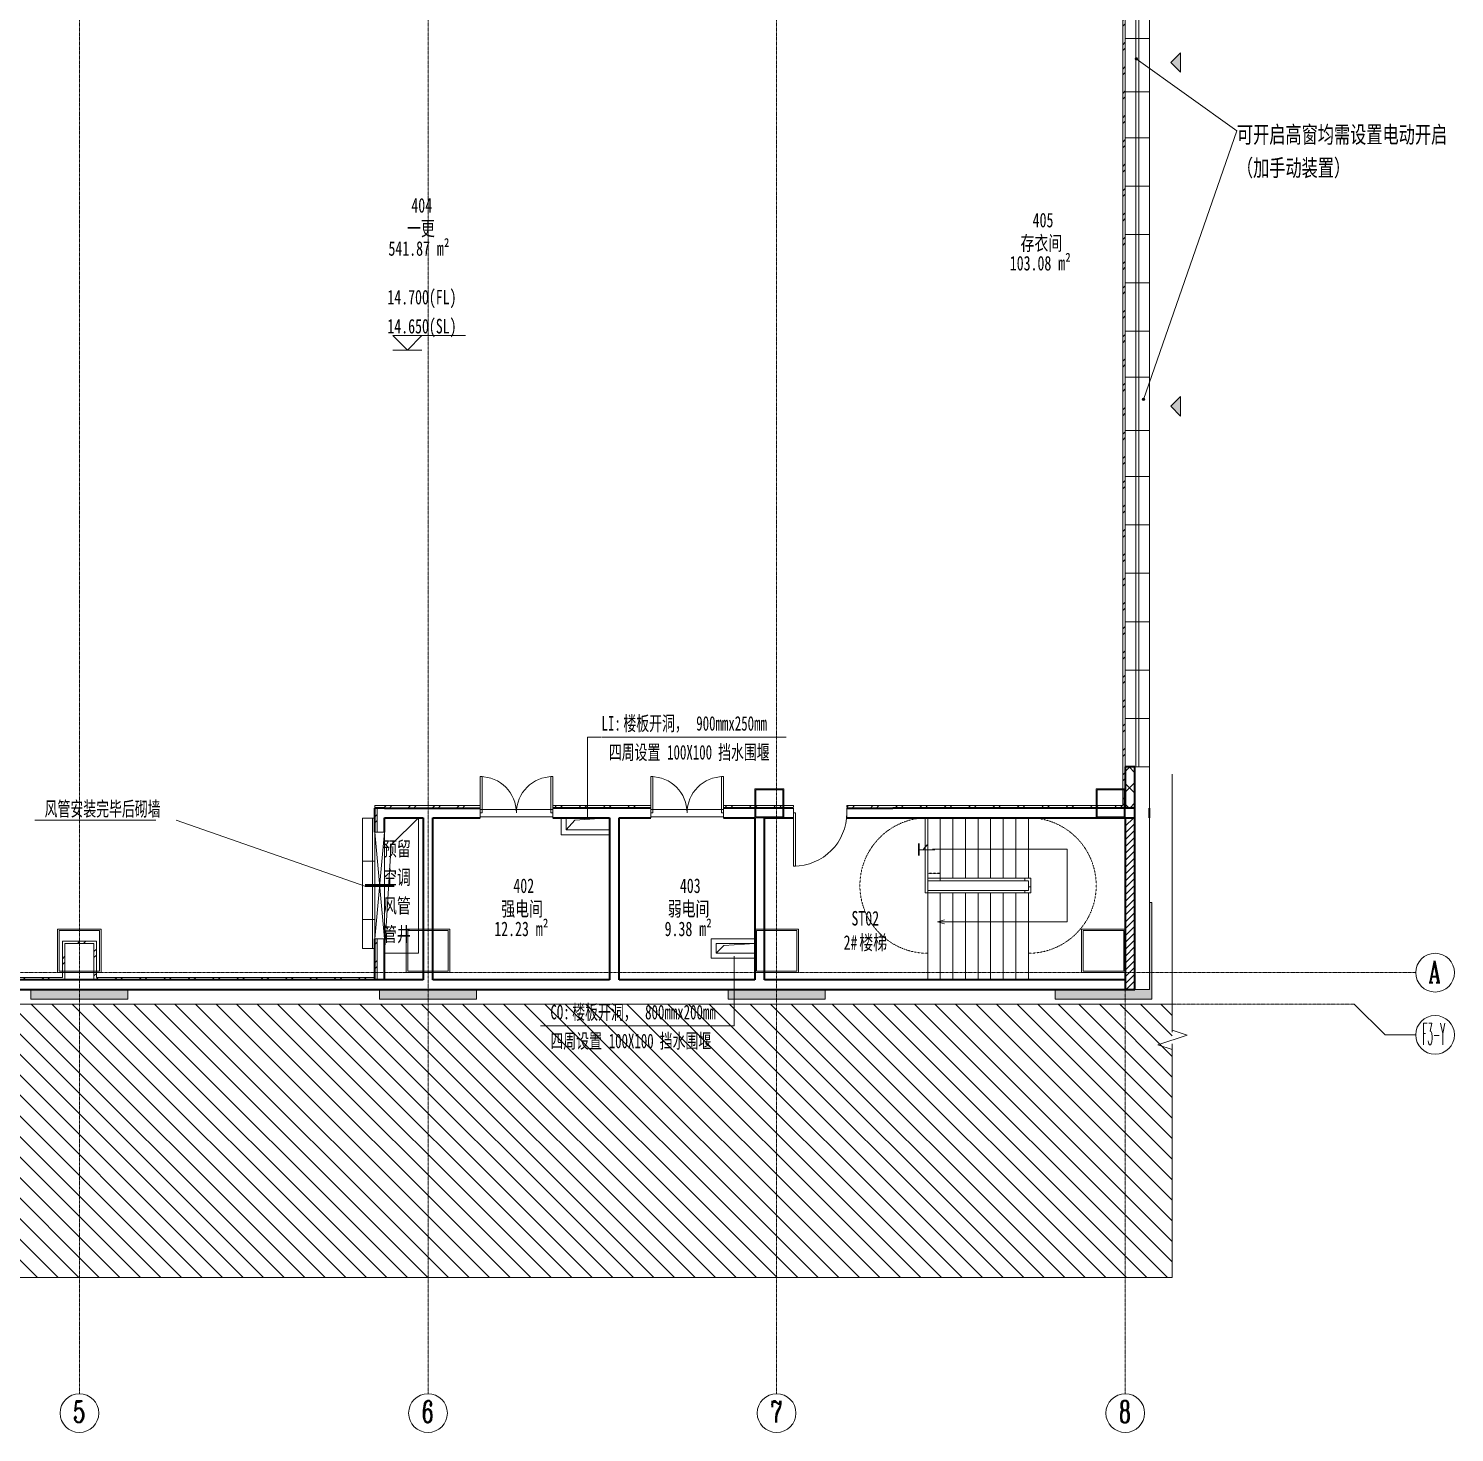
# Model space of a CAD drawing. Header units: millimetres. Extents: x -9989 to 57200, y -10803 to 41359.
# Drawn here: x 27749 to 57200, y -9500 to 19505 of the extents above; entities that cross this region are included whole.
import ezdxf

# ---------------------------------------------------------------- set-up
doc = ezdxf.new("R2010")
doc.units = ezdxf.units.MM
for name, pattern in [('划线', [6.36, 3.18, -3.18]), ('架空线', [3.97, 2.38, -1.59]), ('虚线', [6.36, 3.18, -3.18]), ('轴网线', [22.24, 12.7, -3.18, 3.18, -3.18])]:
    doc.linetypes.add(name, pattern=pattern)
doc.layers.get('0').update_dxf_attribs({"color": 8})
for name, color, linetype, lineweight in [('A-ANNO-NOTE', 8, 'Continuous', 18), ('A-AREA-IDEN', 8, 'Continuous', 18), ('A-CLNG', 8, 'Continuous', 15), ('A-CLNG-PATT', 8, 'Continuous', 15), ('A-DETL', 8, 'Continuous', 18), ('A-DETL-GENF', 8, 'Continuous', 18), ('A-DETL-MBND', 8, 'Continuous', 15), ('A-DETL-THIN', 8, 'Continuous', 15), ('A-DOOR', 8, 'Continuous', 15), ('A-DOOR-OPNG', 8, 'Continuous', 15), ('A-FLOR', 8, 'Continuous', 15), ('A-FLOR-HRAL', 8, 'Continuous', 15), ('A-GENM', 8, 'Continuous', 15), ('A-GLAZ', 8, 'Continuous', 15), ('A-WALL', 8, 'Continuous', 15), ('A-WALL-PATT', 8, 'Continuous', 35), ('G-ANNO-TEXT', 8, 'Continuous', 15), ('S-BEAM', 8, 'Continuous', 15), ('S-COLS', 8, 'Continuous', 15), ('S-GRID', 8, 'Continuous', 15), ('S-GRID-IDEN', 8, 'Continuous', 18), ('S-STRS', 8, 'Continuous', 15)]:
    doc.layers.add(name, color=color, linetype=linetype, lineweight=lineweight)
doc.styles.add('RomanC', font='romanc__.ttf', dxfattribs={"width": 0.65, "height": 450})
doc.styles.add('RomanC_1', font='romanc__.ttf', dxfattribs={"width": 0.3, "height": 450})
doc.styles.add('仿宋', font='', dxfattribs={"width": 0.7, "height": 300})
doc.styles.add('仿宋_1', font='', dxfattribs={"width": 0.7, "height": 350})
doc.styles.add('仿宋_4', font='', dxfattribs={"width": 0.65, "height": 300})
doc.styles.add('宋体', font='SimSun.ttf', dxfattribs={"width": 0.7, "height": 300})
doc.styles.get('仿宋').set_extended_font_data('FangSong')
doc.styles.get('仿宋_1').set_extended_font_data('FangSong')
doc.styles.get('仿宋_4').set_extended_font_data('FangSong')
pattern_1 = [(45, (0, 0), (-251.4472, 251.4472), []), (45, (0, 381), (-251.4472, 251.4472), [])]

# ---------------------------------------------------------------- blocks, each defined once
blk = doc.blocks.new('顶部扶栏类型 - 顶部扶栏_内部_-906893-4F')
at = {"layer": 'A-FLOR-HRAL'}
for p, q in [((46398, 1950), (48325, 1950)), ((48325, 1900), (46580, 1900)), ((48325, 1900), (48325, 1950)), ((48325, 1950), (48450, 1950)), ((48400, 1900), (48325, 1900)), ((48400, 1825), (48400, 1900)), ((48400, 1775), (48400, 1825)), ((48400, 1775), (48450, 1775)), ((48400, 1700), (48400, 1775)), ((48450, 1950), (48450, 1825)), ((48450, 1825), (48450, 1775)), ((48450, 1775), (48450, 1650)), ((46320, 1700), (48325, 1700)), ((48325, 1650), (46320, 1650)), ((48325, 1650), (48325, 1700)), ((48325, 1700), (48400, 1700)), ((48450, 1650), (48325, 1650))]:
    blk.add_line(p, q, dxfattribs=at)
blk = doc.blocks.new('顶部扶栏类型 - 顶部扶栏_内部_-V10-4F')
at = {"layer": 'A-FLOR-HRAL'}
for p, q in [((46398, 1950), (48325, 1950)), ((46580, 1900), (48325, 1900)), ((48400, 1950), (48450, 1950)), ((48400, 1900), (48400, 1825)), ((48400, 1900), (48400, 1900)), ((48400, 1825), (48400, 1775)), ((48400, 1775), (48400, 1700)), ((48450, 1950), (48450, 1825)), ((48450, 1825), (48450, 1775)), ((48450, 1775), (48450, 1650)), ((48325, 1700), (46320, 1700)), ((48325, 1650), (46320, 1650)), ((48400, 1700), (48325, 1700)), ((48450, 1650), (48325, 1650))]:
    blk.add_line(p, q, dxfattribs=at)
blk = doc.blocks.new('顶部扶栏类型 - 顶部扶栏_内部_-907162-4F')
at = {"layer": 'A-FLOR-HRAL'}
for p, q in [((46270, 3200), (46320, 3200)), ((46270, 1650), (46270, 3200)), ((46320, 3200), (46320, 1650)), ((46320, 1650), (46270, 1650))]:
    blk.add_line(p, q, dxfattribs=at)
blk = doc.blocks.new('顶部扶栏类型 - 顶部扶栏_内部_-V11-4F')
at = {"layer": 'A-FLOR-HRAL'}
for p, q in [((46270, 3200), (46320, 3200)), ((46270, 1650), (46270, 3200)), ((46320, 1650), (46320, 3200)), ((46270, 1650), (46320, 1650))]:
    blk.add_line(p, q, dxfattribs=at)
blk = doc.blocks.new('楼板洞口 - 楼板洞口-翻边100mm-951297-4F')
at = {"layer": 'A-GENM'}
for p, q in [((-100, -100), (-100, 300)), ((800, 300), (-100, 300)), ((0, 0), (0, 200)), ((0, 200), (800, 200)), ((0, 200), (0, 0)), ((800, 200), (0, 200)), ((0, 0), (160, 160)), ((800, 0), (0, 0)), ((0, 0), (800, 0)), ((160, 160), (800, 200)), ((800, -100), (-100, -100))]:
    blk.add_line(p, q, dxfattribs=at)
blk = doc.blocks.new('楼板洞口 - 楼板洞口-翻边100mm-1003749-4F')
at = {"layer": 'A-GENM'}
for p, q in [((-100, -100), (-100, 250)), ((0, 0), (0, 250)), ((0, 250), (0, 0)), ((0, 0), (180, 200)), ((900, 0), (0, 0)), ((0, 0), (900, 0)), ((180, 200), (900, 250)), ((900, -100), (-100, -100))]:
    blk.add_line(p, q, dxfattribs=at)
blk = doc.blocks.new('单扇平开防火门_带观察窗 - FM乙1123-1076157-4F')
at = {"layer": 'A-DOOR'}
for p, q in [((550, 1100), (510, 1100)), ((510, 1100), (510, 0)), ((510, 1100), (550, 1100)), ((510, 900), (510, 1100)), ((510, 700), (510, 900)), ((550, 0), (550, 1100)), ((550, 1100), (550, 900)), ((550, 900), (550, 700)), ((510, 125), (510, 700)), ((550, 700), (550, 125)), ((510, 0), (550, 0))]:
    blk.add_line(p, q, dxfattribs=at)
blk.add_arc((550, 0), 1100, 90, 180, dxfattribs=at)
at = {"layer": 'A-DOOR-OPNG'}
for p, q in [((-550, -100), (-550, 100)), ((550, -99), (550, 100))]:
    blk.add_line(p, q, dxfattribs=at)
blk = doc.blocks.new('顶部扶栏类型 - 顶部扶栏_内部_-1124414-4F')
at = {"layer": 'A-FLOR-HRAL'}
for p, q in [((46320, 1900), (46320, 1950)), ((46320, 1950), (46580, 1950)), ((46580, 1900), (46320, 1900)), ((46580, 1950), (46580, 1900))]:
    blk.add_line(p, q, dxfattribs=at)
blk = doc.blocks.new('顶部扶栏类型 - 顶部扶栏_内部_-V12-4F')
at = {"layer": 'A-FLOR-HRAL'}
for p, q in [((46320, 1950), (46320, 1900)), ((46320, 1950), (46580, 1950)), ((46320, 1900), (46580, 1900)), ((46580, 1950), (46580, 1900))]:
    blk.add_line(p, q, dxfattribs=at)
blk = doc.blocks.new('矩形墙洞-A - 矩形墙洞-A-1161879-4F')
at = {"layer": 'A-GENM', "lineweight": 50}
blk.add_line((125, 300), (125, -300), dxfattribs=at)
at = {"layer": 'A-GENM'}
for p, q in [((1225, 100), (-975, 100)), ((-975, 100), (-975, -100)), ((1225, -100), (-975, 100)), ((-975, -100), (1225, 100)), ((1225, -100), (1225, 100)), ((-975, -100), (1225, -100))]:
    blk.add_line(p, q, dxfattribs=at)
blk = doc.blocks.new('双扇平开防火门_带观察窗 - FM甲1523-1158586-4F')
at = {"layer": 'A-DOOR'}
for p, q in [((-750, 0), (-750, 750)), ((-750, 750), (-710, 750)), ((-750, 750), (-750, 600)), ((-710, 750), (-750, 750)), ((-750, 600), (-750, 400)), ((-710, 750), (-710, 0)), ((-710, 600), (-710, 750)), ((-710, 400), (-710, 600)), ((750, 750), (710, 750)), ((710, 750), (710, 0)), ((750, 750), (710, 750)), ((710, 750), (710, 600)), ((710, 600), (710, 400)), ((750, 0), (750, 750)), ((750, 600), (750, 750)), ((750, 400), (750, 600)), ((-750, 400), (-750, 125)), ((-710, 125), (-710, 400)), ((710, 400), (710, 125)), ((750, 125), (750, 400)), ((-710, 0), (-750, 0)), ((710, 0), (750, 0))]:
    blk.add_line(p, q, dxfattribs=at)
for centre, start, end in [((-750, 0), 0, 90), ((750, 0), 90, 180)]:
    blk.add_arc(centre, 750, start, end, dxfattribs=at)
at = {"layer": 'A-DOOR-OPNG'}
for p, q in [((-750, 100), (-750, -100)), ((-750, 70), (750, 70)), ((750, 100), (750, -100)), ((-750, -80), (750, -80))]:
    blk.add_line(p, q, dxfattribs=at)
blk = doc.blocks.new('楼板洞口 - 楼板洞口-无翻边-1161699-4F')
at = {"layer": 'A-GENM'}
for p, q in [((140, 2240), (700, 2800)), ((700, 2800), (700, 0)), ((0, 0), (140, 2240)), ((700, 0), (0, 0))]:
    blk.add_line(p, q, dxfattribs=at)
blk = doc.blocks.new('LC1 - 4100A - LC3-1219560-4F')
at = {"layer": 'A-GLAZ'}
for p, q in [((-7600, -247), (-7600, 253)), ((-7600, -247), (-7600, 253)), ((-7600, 253), (14400, 253)), ((-7600, 37), (14400, 37)), ((-6600, -247), (-6600, 253)), ((-5600, -247), (-5600, 253)), ((-4600, -247), (-4600, 253)), ((-3600, -247), (-3600, 253)), ((-2600, -247), (-2600, 253)), ((-1600, -247), (-1600, 253)), ((-650, -247), (-650, 253)), ((450, -247), (450, 253)), ((1400, -247), (1400, 253)), ((2400, -247), (2400, 253)), ((3400, -247), (3400, 253)), ((4400, -247), (4400, 253)), ((5400, -247), (5400, 253)), ((6350, -247), (6350, 253)), ((7450, -247), (7450, 253)), ((8400, -247), (8400, 253)), ((9400, -247), (9400, 253)), ((10400, -247), (10400, 253)), ((11400, -247), (11400, 253)), ((12400, -247), (12400, 253)), ((13400, -247), (13400, 253)), ((14400, -247), (14400, 253)), ((14400, 253), (14400, -247)), ((14400, -30), (-7600, -30)), ((14400, -247), (-7600, -247))]:
    blk.add_line(p, q, dxfattribs=at)
blk = doc.blocks.new('剖切号 - 剖切号-623004-4F')
at = {"layer": 'A-DETL-GENF'}
for p, q in [((0, 4910), (0, 78)), ((0, -157), (0, -5490))]:
    blk.add_line(p, q, dxfattribs=at)
blk = doc.blocks.new('剖切号 - 剖切号-623005-4F')
at = {"layer": 'A-DETL-GENF'}
blk.add_line((0, -157), (0, -27486), dxfattribs=at)
blk = doc.blocks.new('下楼梯路径 - 顺砌剖面-937235-4F')
at = {"layer": 'A-DETL-GENF'}
for p, q in [((-3644, -1161), (-3644, 339)), ((-3644, 339), (-964, 339)), ((-964, 339), (-1109, 378)), ((-964, 339), (-1109, 300)), ((-864, -1161), (-3644, -1161))]:
    blk.add_line(p, q, dxfattribs=at)
blk = doc.blocks.new('轴网 - 宽度系数 0_65-155799-4F')
at = {"layer": 'S-GRID-IDEN'}
blk.add_circle((0, 0), 4, dxfattribs=at)
blk = doc.blocks.new('轴网 - 1_5mm-0_9-388333-4F')
at = {"layer": 'S-GRID-IDEN'}
blk.add_circle((0, 0), 4, dxfattribs=at)
blk = doc.blocks.new('钢_柱_方管 - RHS900X900X32-341526-4F')
at = {"layer": 'S-COLS'}
for p, q in [((-450, -450), (-450, 450)), ((-450, 450), (450, 450)), ((-418, -418), (-418, 418)), ((-418, 418), (418, 418)), ((418, 418), (418, -418)), ((450, 450), (450, -450)), ((450, -450), (-450, -450)), ((418, -418), (-418, -418))]:
    blk.add_line(p, q, dxfattribs=at)
blk = doc.blocks.new('钢_柱_方管 - RHS600X600X22-349043-4F')
at = {"layer": 'S-COLS'}
for p, q in [((-300, -300), (-300, 300)), ((-300, 300), (300, 300)), ((300, 300), (300, -300)), ((-278, -278), (-278, 278)), ((-278, 278), (278, 278)), ((278, 278), (278, -278)), ((278, -278), (-278, -278)), ((300, -300), (-300, -300))]:
    blk.add_line(p, q, dxfattribs=at)
blk = doc.blocks.new('钢_梁_工形 - BW250_9_250_14_250_14-343339-4F')
at = {"layer": 'S-BEAM', "linetype": '划线'}
for p, q in [((-1785, 5), (-1525, 5)), ((-1785, -4), (-1525, -4))]:
    blk.add_line(p, q, dxfattribs=at)
blk = doc.blocks.new('砼_柱_矩形 - 1800X1800 2-V6-4F')
at = {"layer": 'A-DETL-MBND'}
blk.add_hatch(color=256, dxfattribs=at).paths.add_polyline_path([(1000, -1000), (1000, -800), (-1000, -800), (-1000, -1000)], flags=0)
for p, q in [((-1000, -1000), (-1000, -800)), ((1000, -800), (1000, -1000)), ((1000, -1000), (-1000, -1000))]:
    blk.add_line(p, q, dxfattribs=at)
blk = doc.blocks.new('砼_柱_矩形 - 1800X1800 2-V7-4F')
at = {"layer": 'A-DETL-MBND'}
blk.add_hatch(color=256, dxfattribs=at).paths.add_polyline_path([(-1000, -1000), (1000, -1000), (1000, 1000), (950, 1000), (950, -800), (-1000, -800), (-1000, -827)], flags=0)
for p, q in [((950, 1000), (1000, 1000)), ((1000, 1000), (1000, -1000)), ((-1000, -1000), (-1000, -800)), ((1000, -1000), (-1000, -1000))]:
    blk.add_line(p, q, dxfattribs=at)

msp = doc.modelspace()

# ---------------------------------------------------------------- hatches: boundary and pattern name
at = {"layer": 'A-ANNO-NOTE', "lineweight": 15}
for points in [[(51543, 18600), (51343, 18802), (51543, 19004)], [(51543, 11498), (51343, 11700), (51543, 11902)]]:
    msp.add_hatch(color=256, dxfattribs=at).paths.add_polyline_path(points, flags=0)
at = {"layer": 'A-CLNG-PATT', "lineweight": 18}
h = msp.add_hatch(dxfattribs=at)
h.set_pattern_fill('FP_4', color=256, style=0, pattern_type=2)
h.set_pattern_definition([(270, (33650, 14300), (1200, 7e-14), []), (0, (33650, 14300), (0, 1200), [])])
h.paths.add_polyline_path([(34649, 500), (34900, 500), (34900, 3192), (34649, 3192), (34649, 700)], flags=0)
at = {"layer": 'A-DETL-GENF', "lineweight": 15}
h = msp.add_hatch(dxfattribs=at)
h.set_pattern_fill('FP_5', color=256, style=0, pattern_type=2)
h.set_pattern_definition([(135, (0, 0), (-212.132, -212.132), [])])
h.paths.add_polyline_path([(0, -6300), (51372, -6300), (51372, -650), (0, -650)], flags=0)
at = {"layer": 'A-WALL-PATT', "lineweight": 15}
h = msp.add_hatch(dxfattribs=at)
h.set_pattern_fill('FP_1', color=256, style=0, pattern_type=2)
h.set_pattern_definition([(45, (0, 0), (-212.132, 212.132), []), (135, (0, 0), (-212.132, -212.132), [])])
h.paths.add_polyline_path([(50400, 3400), (50600, 3400), (50600, 4250), (50400, 4250)], flags=0)
h.paths.add_polyline_path([(50400, 26250), (50600, 26250), (50600, 27050), (50400, 27050), (50400, 26850)], flags=0)
h = msp.add_hatch(dxfattribs=at)
h.set_pattern_fill('FP_3', color=256, style=0, pattern_type=2)
h.set_pattern_definition(pattern_1)
h.paths.add_polyline_path([(50350, 3400), (50400, 3400), (50400, 25500), (50350, 25500), (50350, 3450)], flags=0)
h = msp.add_hatch(dxfattribs=at)
h.set_pattern_fill('FP_3', color=256, style=0, pattern_type=2)
h.set_pattern_definition(pattern_1)
h.paths.add_polyline_path([(45600, 3400), (50350, 3400), (50350, 3450), (44650, 3450), (44650, 3400)], flags=0)
h.paths.add_polyline_path([(35100, 3400), (37075, 3400), (37075, 3450), (34900, 3450), (34900, 3400), (34950, 3400)], flags=0)
h.paths.add_polyline_path([(40600, 3400), (40600, 3450), (38575, 3450), (38575, 3400), (40041, 3400)], flags=0)
h.paths.add_polyline_path([(43550, 3400), (43550, 3450), (42100, 3450), (42100, 3400), (42529, 3400)], flags=0)
h = msp.add_hatch(dxfattribs=at)
h.set_pattern_fill('FP_3', color=256, style=0, pattern_type=2)
h.set_pattern_definition(pattern_1)
h.paths.add_polyline_path([(34950, -150), (34950, 500), (34900, 500), (34900, -150)], flags=0)
h.paths.add_polyline_path([(34950, 3192), (34950, 3400), (34900, 3400), (34900, 3192)], flags=0)
h = msp.add_hatch(dxfattribs=at)
h.set_pattern_fill('FP_3', color=256, style=0, pattern_type=2)
h.set_pattern_definition(pattern_1)
h.paths.add_polyline_path([(34950, 500), (34950, 700), (34900, 700), (34900, 500)], flags=0)
h.paths.add_polyline_path([(34950, 2900), (34950, 3192), (34900, 3192), (34900, 2900)], flags=0)
h = msp.add_hatch(dxfattribs=at)
h.set_pattern_fill('FP_2', color=256, style=0, pattern_type=2)
h.set_pattern_definition([(45, (0, 0), (-70.71068, 70.71068), [])])
h.paths.add_polyline_path([(50600, -350), (50600, 3200), (50400, 3200), (50400, -350)], flags=0)
h = msp.add_hatch(dxfattribs=at)
h.set_pattern_fill('FP_3', color=256, style=0, pattern_type=2)
h.set_pattern_definition(pattern_1)
h.paths.add_polyline_path([(28500, 600), (29100, 600), (29100, 650), (28450, 650), (28450, 600)], flags=0)
h = msp.add_hatch(dxfattribs=at)
h.set_pattern_fill('FP_3', color=256, style=0, pattern_type=2)
h.set_pattern_definition(pattern_1)
h.paths.add_polyline_path([(28500, -150), (28500, 600), (28450, 600), (28450, -150)], flags=0)
h = msp.add_hatch(dxfattribs=at)
h.set_pattern_fill('FP_3', color=256, style=0, pattern_type=2)
h.set_pattern_definition(pattern_1)
h.paths.add_polyline_path([(29150, -100), (29150, 650), (29100, 650), (29100, -100)], flags=0)
h = msp.add_hatch(dxfattribs=at)
h.set_pattern_fill('FP_3', color=256, style=0, pattern_type=2)
h.set_pattern_definition(pattern_1)
h.paths.add_polyline_path([(25600, -150), (28450, -150), (28450, -100), (25600, -100)], flags=0)
h = msp.add_hatch(dxfattribs=at)
h.set_pattern_fill('FP_3', color=256, style=0, pattern_type=2)
h.set_pattern_definition(pattern_1)
h.paths.add_polyline_path([(32579, -150), (34900, -150), (34900, -100), (29100, -100), (29100, -150)], flags=0)
at = {"layer": 'G-ANNO-TEXT'}
h = msp.add_hatch(color=256, dxfattribs=at)
edge = h.paths.add_edge_path(flags=0)
edge.add_arc((50627, 18879), 25, 0, 360)
h = msp.add_hatch(color=256, dxfattribs=at)
edge = h.paths.add_edge_path(flags=0)
edge.add_arc((50777, 11843), 25, 0, 360)

# ---------------------------------------------------------------- linework, layer by layer
at = {"layer": 'A-ANNO-NOTE'}
for p, q in [((51543, 19004), (51343, 18802)), ((51543, 18600), (51543, 19004)), ((51343, 18802), (51543, 18600)), ((35273, 13162), (35573, 12862)), ((35273, 13162), (36773, 13162)), ((35573, 12862), (35873, 13162)), ((35273, 12862), (35873, 12862)), ((51543, 11902), (51343, 11700)), ((51543, 11498), (51543, 11902)), ((51343, 11700), (51543, 11498)), ((39293, 4863), (39584, 4863)), ((39293, 3210), (39293, 4863)), ((43400, 4863), (39600, 4863)), ((27877, 3147), (30377, 3147)), ((34718, 1782), (30795, 3147)), ((42323, 343), (42323, -1101)), ((38323, -1101), (42323, -1101)), ((51372, -1191), (51372, -990)), ((51676, -1290), (51072, -1490)), ((51372, -1191), (51676, -1290)), ((51372, -1591), (51072, -1490)), ((51372, -1591), (51372, -1791))]:
    msp.add_line(p, q, dxfattribs=at)
at = {"layer": 'A-CLNG'}
for p, q in [((34900, 3192), (34649, 3192)), ((34649, 3192), (34649, 500)), ((34900, 500), (34649, 500))]:
    msp.add_line(p, q, dxfattribs=at)
at = {"layer": 'A-DETL', "linetype": '虚线', "lineweight": 15}
for centre, start, end in [((46320, 1800), 90, 270), ((48400, 1800), 270, 90)]:
    msp.add_arc(centre, 1400, start, end, dxfattribs=at)
at = {"layer": 'A-DETL-THIN'}
msp.add_line((51372, -650), (0, -650), dxfattribs=at)
at = {"layer": 'A-FLOR'}
for p, q in [((35800, 3200), (35800, 400)), ((46320, -150), (46320, 1650)), ((35800, 400), (35100, 400))]:
    msp.add_line(p, q, dxfattribs=at)
at = {"layer": 'A-WALL'}
for p, q in [((50900, 27350), (50900, 3400)), ((50400, 4250), (50400, 25550)), ((50350, 22850), (50350, 3450)), ((50900, 4250), (50600, 4250)), ((37075, 3450), (34900, 3450)), ((34900, 3450), (34900, 3400)), ((34950, 3400), (34950, 2900)), ((40600, 3450), (38575, 3450)), ((43550, 3450), (42100, 3450)), ((43550, 3425), (43550, 3450)), ((50350, 3450), (44650, 3450)), ((44650, 3450), (44650, 3425)), ((50900, -350), (50900, 3200)), ((29150, 650), (28450, 650)), ((28450, 650), (28450, -100)), ((28500, 600), (29100, 600)), ((28500, -150), (28500, 600)), ((29100, 600), (29100, -150)), ((29150, -100), (29150, 650)), ((34950, -150), (34950, 700)), ((28450, -100), (25600, -100)), ((34900, -100), (29150, -100)), ((50600, -350), (50900, -350))]:
    msp.add_line(p, q, dxfattribs=at)
at = {"layer": 'A-WALL', "lineweight": 35}
for p, q in [((50400, 4250), (50400, 3400)), ((50600, 4250), (50400, 4250)), ((50600, -350), (50600, 4250)), ((35100, 3400), (34900, 3400)), ((34900, 2900), (34900, 3400)), ((35100, 3400), (37075, 3400)), ((40600, 3400), (38575, 3400)), ((43550, 3400), (42100, 3400)), ((44650, 3400), (45600, 3400)), ((50600, 3400), (45600, 3400)), ((50900, 3200), (50900, 3400)), ((35100, 3200), (35900, 3200)), ((35100, 2900), (35100, 3200)), ((35900, 3200), (35900, -150)), ((36100, -150), (36100, 3200)), ((36100, 3200), (37075, 3200)), ((38575, 3200), (39750, 3200)), ((39750, 3200), (39750, -150)), ((39950, 3200), (40600, 3200)), ((39950, -150), (39950, 3200)), ((42100, 3200), (42750, 3200)), ((42750, 3200), (42750, -150)), ((42950, -150), (42950, 3200)), ((42950, 3200), (43550, 3200)), ((44650, 3200), (50600, 3200)), ((50400, 3200), (50400, -350)), ((34900, -150), (34900, 700)), ((35100, -150), (35100, 700)), ((35900, -150), (15650, -150)), ((39750, -150), (36100, -150)), ((42750, -150), (39950, -150)), ((50400, -150), (42950, -150)), ((6250, -350), (50600, -350))]:
    msp.add_line(p, q, dxfattribs=at)
at = {"layer": 'G-ANNO-TEXT'}
for p in [(50627, 18879), (50777, 11843)]:
    msp.add_line(p, (52706, 17394), dxfattribs=at)
for centre in [(50627, 18879), (50777, 11843)]:
    msp.add_circle(centre, 25, dxfattribs=at)
at = {"layer": 'S-BEAM', "linetype": '划线'}
msp.add_line((46580, 2050), (46320, 2050), dxfattribs=at)
at = {"layer": 'S-GRID', "linetype": '轴网线'}
for p, q in [((36000, -8700), (36000, 39759)), ((43200, -8700), (43200, 39759)), ((50400, -8700), (50400, 39759)), ((28800, -8700), (28800, 39752)), ((-6000, 0), (56400, 0)), ((-4730, -650), (55130, -650))]:
    msp.add_line(p, q, dxfattribs=at)
at = {"layer": 'S-GRID'}
for p, q in [((55130, -650), (55765, -1285)), ((55765, -1285), (56400, -1285))]:
    msp.add_line(p, q, dxfattribs=at)
at = {"layer": 'S-STRS'}
for p, q in [((46580, 3200), (46580, 1950)), ((46840, 3200), (46840, 1950)), ((47100, 3200), (47100, 1950)), ((47360, 3200), (47360, 1950)), ((47620, 3200), (47620, 1950)), ((47880, 3200), (47880, 1950)), ((48140, 3200), (48140, 1950)), ((48400, 3200), (48400, 1950)), ((46580, 1900), (46840, 1900)), ((46840, 1900), (47100, 1900)), ((47100, 1900), (47360, 1900)), ((47360, 1900), (47620, 1900)), ((47620, 1900), (47880, 1900)), ((47880, 1900), (48140, 1900)), ((48140, 1900), (48400, 1900)), ((48400, 1900), (48400, 1700)), ((46580, 1700), (46320, 1700)), ((46320, -150), (46320, 1650)), ((46840, 1700), (46580, 1700)), ((46580, -150), (46580, 1650)), ((47100, 1700), (46840, 1700)), ((46840, -150), (46840, 1650)), ((47360, 1700), (47100, 1700)), ((47100, -150), (47100, 1650)), ((47620, 1700), (47360, 1700)), ((47360, -150), (47360, 1650)), ((47880, 1700), (47620, 1700)), ((47620, -150), (47620, 1650)), ((48140, 1700), (47880, 1700)), ((47880, -150), (47880, 1650)), ((48400, 1700), (48140, 1700)), ((48140, -150), (48140, 1650)), ((48400, -150), (48400, 1650))]:
    msp.add_line(p, q, dxfattribs=at)
at = {"layer": 'S-STRS', "linetype": '架空线'}
for p, q in [((46580, 3200), (46580, 1950)), ((46840, 3200), (46840, 1950)), ((47100, 3200), (47100, 1950)), ((47360, 3200), (47360, 1950)), ((47620, 3200), (47620, 1950)), ((47880, 3200), (47880, 1950)), ((48140, 3200), (48140, 1950)), ((48400, 3200), (48400, 1950)), ((46580, -150), (46580, 1650)), ((46840, -150), (46840, 1650)), ((47100, -150), (47100, 1650)), ((47360, -150), (47360, 1650)), ((47620, -150), (47620, 1650)), ((47880, -150), (47880, 1650)), ((48140, -150), (48140, 1650)), ((48400, -150), (48400, 1650))]:
    msp.add_line(p, q, dxfattribs=at)

# ---------------------------------------------------------------- block references
at = {"lineweight": 15}
for name, p in [('钢_柱_方管 - RHS600X600X22-349043-4F', (43050, 3500)), ('钢_柱_方管 - RHS600X600X22-349043-4F', (50100, 3500)), ('砼_柱_矩形 - 1800X1800 2-V7-4F', (49950, 450)), ('钢_柱_方管 - RHS900X900X32-341526-4F', (28800, 450)), ('钢_柱_方管 - RHS900X900X32-341526-4F', (36000, 450)), ('钢_柱_方管 - RHS900X900X32-341526-4F', (43200, 450)), ('钢_柱_方管 - RHS900X900X32-341526-4F', (49950, 450)), ('砼_柱_矩形 - 1800X1800 2-V6-4F', (28800, 450)), ('砼_柱_矩形 - 1800X1800 2-V6-4F', (36000, 450)), ('砼_柱_矩形 - 1800X1800 2-V6-4F', (43200, 450))]:
    msp.add_blockref(name, p, dxfattribs=at)
at = {"lineweight": 15, "rotation": 180}
msp.add_blockref('钢_梁_工形 - BW250_9_250_14_250_14-343339-4F', (44795, 2050), dxfattribs=at)
at = {"layer": 'A-DETL-GENF'}
for name, p, rotation in [('剖切号 - 剖切号-623004-4F', (51372, -1390), 180), ('下楼梯路径 - 顺砌剖面-937235-4F', (45556, 1389), 180), ('剖切号 - 剖切号-623005-4F', (23886, -6300), 89.9999999999995)]:
    msp.add_blockref(name, p, dxfattribs=dict(at, rotation=rotation))
at = {"layer": 'A-DOOR'}
for p in [(37825, 3300), (41350, 3300)]:
    msp.add_blockref('双扇平开防火门_带观察窗 - FM甲1523-1158586-4F', p, dxfattribs=at)
at = {"layer": 'A-DOOR', "rotation": 180}
msp.add_blockref('单扇平开防火门_带观察窗 - FM乙1123-1076157-4F', (44100, 3300), dxfattribs=at)
at = {"layer": 'A-FLOR-HRAL'}
for name in ['顶部扶栏类型 - 顶部扶栏_内部_-907162-4F', '顶部扶栏类型 - 顶部扶栏_内部_-V11-4F', '顶部扶栏类型 - 顶部扶栏_内部_-906893-4F', '顶部扶栏类型 - 顶部扶栏_内部_-V10-4F', '顶部扶栏类型 - 顶部扶栏_内部_-1124414-4F', '顶部扶栏类型 - 顶部扶栏_内部_-V12-4F']:
    msp.add_blockref(name, (0, 0), dxfattribs=at)
at = {"layer": 'A-GENM'}
for name, p in [('楼板洞口 - 楼板洞口-无翻边-1161699-4F', (35100, 400)), ('楼板洞口 - 楼板洞口-翻边100mm-1003749-4F', (38850, 2950)), ('楼板洞口 - 楼板洞口-翻边100mm-951297-4F', (41950, 400))]:
    msp.add_blockref(name, p, dxfattribs=at)
at = {"layer": 'A-GENM', "rotation": 269.9999999999999}
msp.add_blockref('矩形墙洞-A - 矩形墙洞-A-1161879-4F', (35000, 1925), dxfattribs=at)
at = {"layer": 'A-GLAZ', "rotation": 270}
msp.add_blockref('LC1 - 4100A - LC3-1219560-4F', (50647, 18650), dxfattribs=at)
at = {"layer": 'S-GRID-IDEN', "xscale": 99.99999999999993, "yscale": 99.99999999999993, "zscale": 99.99999999999993, "rotation": 269.9999999999994}
for name, p in [('轴网 - 宽度系数 0_65-155799-4F', (56800, 0)), ('轴网 - 1_5mm-0_9-388333-4F', (56800, -1285))]:
    msp.add_blockref(name, p, dxfattribs=at)
at = {"layer": 'S-GRID-IDEN', "xscale": 99.99999999999993, "yscale": 99.99999999999993, "zscale": 99.99999999999993}
for p in [(28800, -9100), (36000, -9100), (43200, -9100), (50400, -9100)]:
    msp.add_blockref('轴网 - 宽度系数 0_65-155799-4F', p, dxfattribs=at)

# ---------------------------------------------------------------- texts
at = {"layer": 'A-ANNO-NOTE', "lineweight": 15, "char_height": 300, "attachment_point": 1}
for s, insert, width, style in [('14.700(FL)', (35161, 14106), 1964.13, '仿宋'), ('14.650(SL)', (35161, 13506), 1964.13, '仿宋'), ('楼板开洞，', (40035, 5300), 1823.84, '仿宋_4'), ('LI:', (39584, 5300), 547.15, '仿宋_4'), ('900mmx250mm', (41540, 5300), 2006.22, '仿宋_4'), ('四周设置', (39734, 4703), 1459.07, '仿宋_4'), ('挡水围堰', (41991, 4703), 1459.07, '仿宋_4'), ('100X100', (40938, 4703), 1276.69, '仿宋_4'), ('风管安装完毕后砌墙', (28082, 3534), 3282.91, '仿宋_4'), ('CO:', (38528, -665), 547.15, '仿宋_4'), ('楼板开洞，', (38979, -665), 1823.84, '仿宋_4'), ('800mmx200mm', (40484, -665), 2006.22, '仿宋_4'), ('四周设置', (38528, -1261), 1459.07, '仿宋_4'), ('100X100', (39732, -1261), 1276.69, '仿宋_4'), ('挡水围堰', (40785, -1261), 1459.07, '仿宋_4')]:
    msp.add_mtext(s, dxfattribs=dict(at, insert=insert, width=width, style=style))
at = {"layer": 'A-ANNO-NOTE', "lineweight": 15, "insert": (46136, 2400), "char_height": 300, "width": 370.38, "attachment_point": 1, "rotation": 90, "style": '仿宋'}
msp.add_mtext('\\f仿宋|b0|i0|c134|p49|;\\W.7;下', dxfattribs=at)
at = {"layer": 'A-AREA-IDEN', "lineweight": 15, "char_height": 300, "attachment_point": 1}
for s, insert, width, style in [('404', (35656, 16002), 572.4, '宋体'), ('405', (48488, 15698), 572.4, '宋体'), ('一更', (35567, 15525), 785.65, '仿宋'), ('541.87 m²', (35183, 15111), 1717.21, '宋体'), ('存衣间', (48238, 15221), 1178.48, '仿宋'), ('103.08 m²', (48016, 14807), 1717.21, '宋体'), ('402', (37763, 1946), 572.4, '宋体'), ('403', (41202, 1946), 572.4, '宋体'), ('强电间', (37513, 1469), 1178.48, '仿宋'), ('弱电间', (40952, 1469), 1178.48, '仿宋'), ('ST02', (44745, 1273), 785.65, '仿宋'), ('12.23 m²', (37369, 1055), 1526.41, '宋体'), ('9.38 m²', (40887, 1055), 1335.61, '宋体'), ('2#', (44583, 772), 392.83, '仿宋'), ('楼梯', (44907, 772), 785.65, '仿宋')]:
    msp.add_mtext(s, dxfattribs=dict(at, insert=insert, width=width, style=style))
at = {"layer": 'G-ANNO-TEXT', "attachment_point": 1}
for s, insert, char_height, width, style in [('可开启高窗均需设置电动开启', (52706, 17490), 350, 5836.28, '仿宋_1'), ('（加手动装置）', (52706, 16802), 350, 3142.61, '仿宋_1'), ('预留', (35071, 2710), 300, 785.65, '仿宋'), ('空调', (35071, 2122), 300, 785.65, '仿宋'), ('风管', (35071, 1533), 300, 785.65, '仿宋'), ('管井', (35071, 944), 300, 785.65, '仿宋')]:
    msp.add_mtext(s, dxfattribs=dict(at, insert=insert, char_height=char_height, width=width, style=style))
at = {"layer": 'S-GRID-IDEN', "lineweight": 15, "char_height": 450, "attachment_point": 1}
for s, insert, width, style in [('\\fRomanC|b0|i0|c134|p2|;\\W.65;A', (56662, 244), 333.5, 'RomanC'), ('F3-Y', (56535, -1041), 668.61, 'RomanC_1'), ('\\fRomanC|b0|i0|c134|p2|;\\W.65;5', (28668, -8846), 333.5, 'RomanC'), ('\\fRomanC|b0|i0|c134|p2|;\\W.65;6', (35868, -8846), 333.5, 'RomanC'), ('\\fRomanC|b0|i0|c134|p2|;\\W.65;7', (43068, -8846), 333.5, 'RomanC'), ('\\fRomanC|b0|i0|c134|p2|;\\W.65;8', (50268, -8846), 333.5, 'RomanC')]:
    msp.add_mtext(s, dxfattribs=dict(at, insert=insert, width=width, style=style))

doc.saveas('drawing.dxf')
